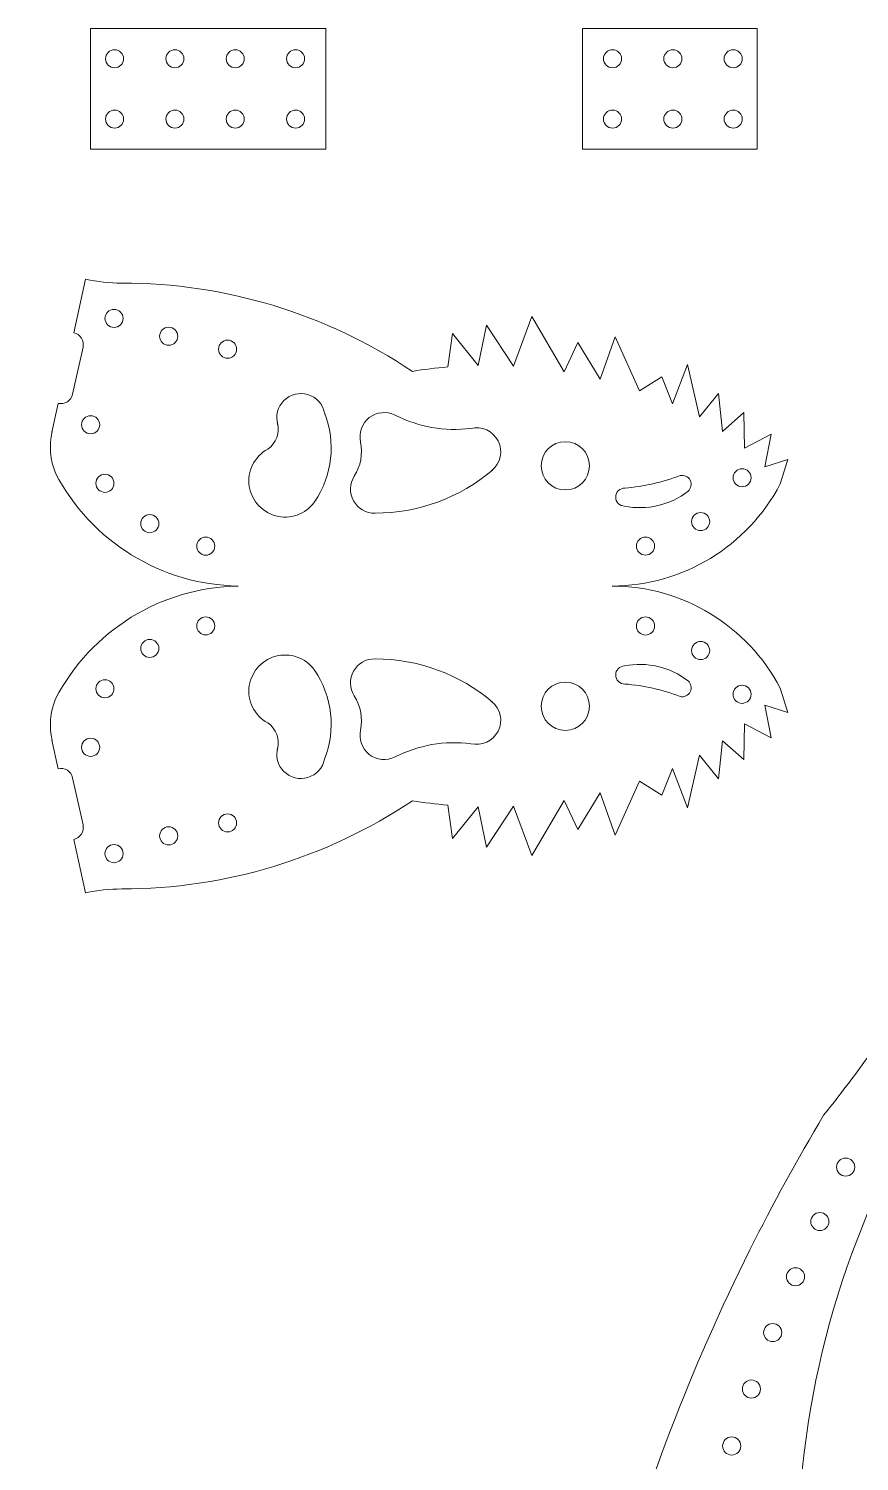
# Model space of a CAD drawing. Header units: millimetres. Extents: x -179 to 235, y -251 to 245.
# Drawn here: x -62.6 to 6.2, y 108 to 226.9 of the extents above; entities that cross this region are included whole.
import ezdxf

# ---------------------------------------------------------------- set-up
doc = ezdxf.new("R2010")
doc.units = ezdxf.units.MM
doc.header["$MEASUREMENT"] = 0
doc.layers.add('Layer 1', color=7, linetype='Continuous')

msp = doc.modelspace()

# ---------------------------------------------------------------- linework, layer by layer
at = {"layer": 'Layer 1', "lineweight": 9}
for points in [[(-38.0326, 226.8654), (-38.0326, 226.8654), (-57.5326, 226.8654), (-57.5326, 226.8654)], [(-57.5326, 226.8654), (-57.5326, 226.8654), (-57.5326, 216.8654), (-57.5326, 216.8654)], [(-38.0326, 216.8654), (-38.0326, 216.8654), (-38.0326, 226.8654), (-38.0326, 226.8654)], [(-16.7691, 226.8654), (-16.7691, 226.8654), (-2.2691, 226.8654), (-2.2691, 226.8654)], [(-16.7691, 216.8654), (-16.7691, 216.8654), (-16.7691, 226.8654), (-16.7691, 226.8654)], [(-2.2691, 226.8654), (-2.2691, 226.8654), (-2.2691, 216.8654), (-2.2691, 216.8654)], [(-57.5326, 216.8654), (-57.5326, 216.8654), (-38.0326, 216.8654), (-38.0326, 216.8654)], [(-2.2691, 216.8654), (-2.2691, 216.8654), (-16.7691, 216.8654), (-16.7691, 216.8654)], [(-30.8525, 198.4441), (-37.9742, 203.2187), (-46.3554, 205.7665), (-54.9295, 205.7631)], [(-27.9094, 198.8083), (-28.8948, 198.7246), (-29.8765, 198.6032), (-30.8525, 198.4441)], [(-60.7201, 193.4144), (-60.7201, 193.4144), (-60.1975, 195.7881), (-60.1975, 195.7881)], [(-38.9581, 187.6174), (-37.4847, 189.7951), (-37.1755, 192.5556), (-38.1329, 195.0044)], [(-42.8406, 191.9901), (-42.1258, 192.4722), (-41.8052, 193.3604), (-42.0486, 194.1875)], [(-32.2979, 194.8137), (-30.3576, 193.83), (-28.1695, 193.4467), (-26.0105, 193.7132)], [(-60.7112, 193.4548), (-60.9694, 192.3015), (-60.8693, 191.0975), (-60.4238, 190.0028)], [(-35.6698, 189.7524), (-35.1407, 190.5943), (-34.9525, 191.6057), (-35.144, 192.5815)], [(-33.9417, 186.6825), (-30.3777, 186.6825), (-26.9323, 187.9507), (-24.2201, 190.2627)], [(-60.4238, 190.0028), (-57.483, 184.338), (-51.6718, 180.7428), (-45.29, 180.6399)], [(-14.3057, 180.6399), (-8.448, 180.6567), (-3.0818, 183.9172), (-0.368, 189.1083)], [(-13.2431, 188.7649), (-11.677, 188.8936), (-10.1373, 189.2428), (-8.6689, 189.8023)], [(-13.2718, 187.2652), (-11.421, 186.8946), (-9.5018, 187.3463), (-8.0113, 188.5045)], [(-45.29, 180.6399), (-51.6718, 180.5371), (-57.483, 176.9419), (-60.4238, 171.2771)], [(-0.368, 172.1715), (-3.0818, 177.3627), (-8.448, 180.6232), (-14.3057, 180.6399)], [(-38.9581, 173.6625), (-37.4849, 171.4868), (-37.177, 168.723), (-38.1329, 166.2755)], [(-33.9417, 174.5974), (-30.3794, 174.598), (-26.9315, 173.3277), (-24.2201, 171.0172)], [(-13.2718, 174.0147), (-11.4221, 174.3856), (-9.5013, 173.9326), (-8.0113, 172.7754)], [(-13.2431, 172.515), (-11.6773, 172.3863), (-10.1371, 172.037), (-8.6689, 171.4776)], [(-60.7112, 167.8251), (-60.9694, 168.9779), (-60.869, 170.1828), (-60.4238, 171.2771)], [(-35.6698, 171.5275), (-35.1408, 170.6861), (-34.9528, 169.6738), (-35.144, 168.6984)], [(-42.8406, 169.2898), (-42.1261, 168.8086), (-41.8059, 167.9189), (-42.0486, 167.0924)], [(-60.7201, 167.8655), (-60.7201, 167.8655), (-60.1975, 165.4917), (-60.1975, 165.4917)], [(-32.2979, 166.4661), (-30.3585, 167.4498), (-28.1687, 167.8328), (-26.0105, 167.5667)], [(-54.9295, 155.5168), (-46.3554, 155.5134), (-37.9742, 158.0611), (-30.8525, 162.8358)], [(-30.8525, 162.8358), (-29.8765, 162.6767), (-28.8948, 162.5552), (-27.9094, 162.4716)], [(3.2268, 136.744), (6.4078, 140.7443), (9.3589, 144.9222), (12.0659, 149.2575)], [(3.2268, 136.744), (1.0519, 133.1088), (-0.9841, 129.3923), (-2.8767, 125.6024)], [(10.0696, 135.2898), (3.8399, 123.8008), (0.7452, 110.8739), (1.0967, 97.8094)], [(-2.8767, 125.6024), (-12.6363, 106.0591), (-18.4704, 84.7922), (-20.0492, 63.0046)]]:
    msp.add_open_spline(points, degree=3, dxfattribs=at)
for points, knots in [([(-54.7826, 224.3654), (-54.7826, 224.7796), (-55.1184, 225.1154), (-55.5326, 225.1154), (-55.5326, 225.1154), (-55.9468, 225.1154), (-56.2826, 224.7796), (-56.2826, 224.3654), (-56.2826, 224.3654), (-56.2826, 223.9512), (-55.9468, 223.6154), (-55.5326, 223.6154), (-55.5326, 223.6154), (-55.1184, 223.6154), (-54.7826, 223.9512), (-54.7826, 224.3654)], [0, 0, 0, 0, 0.2, 0.2, 0.2, 0.2, 0.4, 0.4, 0.4, 0.4, 0.6, 0.6, 0.6, 0.6, 1, 1, 1, 1]), ([(-49.7826, 224.3654), (-49.7826, 224.7796), (-50.1184, 225.1154), (-50.5326, 225.1154), (-50.5326, 225.1154), (-50.9468, 225.1154), (-51.2826, 224.7796), (-51.2826, 224.3654), (-51.2826, 224.3654), (-51.2826, 223.9512), (-50.9468, 223.6154), (-50.5326, 223.6154), (-50.5326, 223.6154), (-50.1184, 223.6154), (-49.7826, 223.9512), (-49.7826, 224.3654)], [0, 0, 0, 0, 0.2, 0.2, 0.2, 0.2, 0.4, 0.4, 0.4, 0.4, 0.6, 0.6, 0.6, 0.6, 1, 1, 1, 1]), ([(-44.7826, 224.3654), (-44.7826, 224.7796), (-45.1184, 225.1154), (-45.5326, 225.1154), (-45.5326, 225.1154), (-45.9468, 225.1154), (-46.2826, 224.7796), (-46.2826, 224.3654), (-46.2826, 224.3654), (-46.2826, 223.9512), (-45.9468, 223.6154), (-45.5326, 223.6154), (-45.5326, 223.6154), (-45.1184, 223.6154), (-44.7826, 223.9512), (-44.7826, 224.3654)], [0, 0, 0, 0, 0.2, 0.2, 0.2, 0.2, 0.4, 0.4, 0.4, 0.4, 0.6, 0.6, 0.6, 0.6, 1, 1, 1, 1]), ([(-39.7826, 224.3654), (-39.7826, 224.7796), (-40.1184, 225.1154), (-40.5326, 225.1154), (-40.5326, 225.1154), (-40.9468, 225.1154), (-41.2826, 224.7796), (-41.2826, 224.3654), (-41.2826, 224.3654), (-41.2826, 223.9512), (-40.9468, 223.6154), (-40.5326, 223.6154), (-40.5326, 223.6154), (-40.1184, 223.6154), (-39.7826, 223.9512), (-39.7826, 224.3654)], [0, 0, 0, 0, 0.2, 0.2, 0.2, 0.2, 0.4, 0.4, 0.4, 0.4, 0.6, 0.6, 0.6, 0.6, 1, 1, 1, 1]), ([(-13.5191, 224.3654), (-13.5191, 224.7796), (-13.8549, 225.1154), (-14.2691, 225.1154), (-14.2691, 225.1154), (-14.6833, 225.1154), (-15.0191, 224.7796), (-15.0191, 224.3654), (-15.0191, 224.3654), (-15.0191, 223.9512), (-14.6833, 223.6154), (-14.2691, 223.6154), (-14.2691, 223.6154), (-13.8549, 223.6154), (-13.5191, 223.9512), (-13.5191, 224.3654)], [0, 0, 0, 0, 0.2, 0.2, 0.2, 0.2, 0.4, 0.4, 0.4, 0.4, 0.6, 0.6, 0.6, 0.6, 1, 1, 1, 1]), ([(-8.5191, 224.3654), (-8.5191, 224.7796), (-8.8549, 225.1154), (-9.2691, 225.1154), (-9.2691, 225.1154), (-9.6833, 225.1154), (-10.0191, 224.7796), (-10.0191, 224.3654), (-10.0191, 224.3654), (-10.0191, 223.9512), (-9.6833, 223.6154), (-9.2691, 223.6154), (-9.2691, 223.6154), (-8.8549, 223.6154), (-8.5191, 223.9512), (-8.5191, 224.3654)], [0, 0, 0, 0, 0.2, 0.2, 0.2, 0.2, 0.4, 0.4, 0.4, 0.4, 0.6, 0.6, 0.6, 0.6, 1, 1, 1, 1]), ([(-3.5191, 224.3654), (-3.5191, 224.7796), (-3.8549, 225.1154), (-4.2691, 225.1154), (-4.2691, 225.1154), (-4.6833, 225.1154), (-5.0191, 224.7796), (-5.0191, 224.3654), (-5.0191, 224.3654), (-5.0191, 223.9512), (-4.6833, 223.6154), (-4.2691, 223.6154), (-4.2691, 223.6154), (-3.8549, 223.6154), (-3.5191, 223.9512), (-3.5191, 224.3654)], [0, 0, 0, 0, 0.2, 0.2, 0.2, 0.2, 0.4, 0.4, 0.4, 0.4, 0.6, 0.6, 0.6, 0.6, 1, 1, 1, 1]), ([(-54.7826, 219.3654), (-54.7826, 219.7796), (-55.1184, 220.1154), (-55.5326, 220.1154), (-55.5326, 220.1154), (-55.9468, 220.1154), (-56.2826, 219.7796), (-56.2826, 219.3654), (-56.2826, 219.3654), (-56.2826, 218.9512), (-55.9468, 218.6154), (-55.5326, 218.6154), (-55.5326, 218.6154), (-55.1184, 218.6154), (-54.7826, 218.9512), (-54.7826, 219.3654)], [0, 0, 0, 0, 0.2, 0.2, 0.2, 0.2, 0.4, 0.4, 0.4, 0.4, 0.6, 0.6, 0.6, 0.6, 1, 1, 1, 1]), ([(-49.7826, 219.3654), (-49.7826, 219.7796), (-50.1184, 220.1154), (-50.5326, 220.1154), (-50.5326, 220.1154), (-50.9468, 220.1154), (-51.2826, 219.7796), (-51.2826, 219.3654), (-51.2826, 219.3654), (-51.2826, 218.9512), (-50.9468, 218.6154), (-50.5326, 218.6154), (-50.5326, 218.6154), (-50.1184, 218.6154), (-49.7826, 218.9512), (-49.7826, 219.3654)], [0, 0, 0, 0, 0.2, 0.2, 0.2, 0.2, 0.4, 0.4, 0.4, 0.4, 0.6, 0.6, 0.6, 0.6, 1, 1, 1, 1]), ([(-44.7826, 219.3654), (-44.7826, 219.7796), (-45.1184, 220.1154), (-45.5326, 220.1154), (-45.5326, 220.1154), (-45.9468, 220.1154), (-46.2826, 219.7796), (-46.2826, 219.3654), (-46.2826, 219.3654), (-46.2826, 218.9512), (-45.9468, 218.6154), (-45.5326, 218.6154), (-45.5326, 218.6154), (-45.1184, 218.6154), (-44.7826, 218.9512), (-44.7826, 219.3654)], [0, 0, 0, 0, 0.2, 0.2, 0.2, 0.2, 0.4, 0.4, 0.4, 0.4, 0.6, 0.6, 0.6, 0.6, 1, 1, 1, 1]), ([(-39.7826, 219.3654), (-39.7826, 219.7796), (-40.1184, 220.1154), (-40.5326, 220.1154), (-40.5326, 220.1154), (-40.9468, 220.1154), (-41.2826, 219.7796), (-41.2826, 219.3654), (-41.2826, 219.3654), (-41.2826, 218.9512), (-40.9468, 218.6154), (-40.5326, 218.6154), (-40.5326, 218.6154), (-40.1184, 218.6154), (-39.7826, 218.9512), (-39.7826, 219.3654)], [0, 0, 0, 0, 0.2, 0.2, 0.2, 0.2, 0.4, 0.4, 0.4, 0.4, 0.6, 0.6, 0.6, 0.6, 1, 1, 1, 1]), ([(-13.5191, 219.3654), (-13.5191, 219.7796), (-13.8549, 220.1154), (-14.2691, 220.1154), (-14.2691, 220.1154), (-14.6833, 220.1154), (-15.0191, 219.7796), (-15.0191, 219.3654), (-15.0191, 219.3654), (-15.0191, 218.9512), (-14.6833, 218.6154), (-14.2691, 218.6154), (-14.2691, 218.6154), (-13.8549, 218.6154), (-13.5191, 218.9512), (-13.5191, 219.3654)], [0, 0, 0, 0, 0.2, 0.2, 0.2, 0.2, 0.4, 0.4, 0.4, 0.4, 0.6, 0.6, 0.6, 0.6, 1, 1, 1, 1]), ([(-8.5191, 219.3654), (-8.5191, 219.7796), (-8.8549, 220.1154), (-9.2691, 220.1154), (-9.2691, 220.1154), (-9.6833, 220.1154), (-10.0191, 219.7796), (-10.0191, 219.3654), (-10.0191, 219.3654), (-10.0191, 218.9512), (-9.6833, 218.6154), (-9.2691, 218.6154), (-9.2691, 218.6154), (-8.8549, 218.6154), (-8.5191, 218.9512), (-8.5191, 219.3654)], [0, 0, 0, 0, 0.2, 0.2, 0.2, 0.2, 0.4, 0.4, 0.4, 0.4, 0.6, 0.6, 0.6, 0.6, 1, 1, 1, 1]), ([(-3.5191, 219.3654), (-3.5191, 219.7796), (-3.8549, 220.1154), (-4.2691, 220.1154), (-4.2691, 220.1154), (-4.6833, 220.1154), (-5.0191, 219.7796), (-5.0191, 219.3654), (-5.0191, 219.3654), (-5.0191, 218.9512), (-4.6833, 218.6154), (-4.2691, 218.6154), (-4.2691, 218.6154), (-3.8549, 218.6154), (-3.5191, 218.9512), (-3.5191, 219.3654)], [0, 0, 0, 0, 0.2, 0.2, 0.2, 0.2, 0.4, 0.4, 0.4, 0.4, 0.6, 0.6, 0.6, 0.6, 1, 1, 1, 1]), ([(-58.9074, 201.6478), (-58.9074, 201.6478), (-57.932, 206.0783), (-57.932, 206.0783), (-57.932, 206.0783), (-56.9437, 205.876), (-55.9382, 205.7704), (-54.9295, 205.7631)], [0, 0, 0, 0, 0.33333333, 0.33333333, 0.33333333, 0.33333333, 1, 1, 1, 1]), ([(-54.8245, 202.8333), (-54.8245, 203.2475), (-55.1603, 203.5833), (-55.5745, 203.5833), (-55.5745, 203.5833), (-55.9888, 203.5833), (-56.3245, 203.2475), (-56.3245, 202.8333), (-56.3245, 202.8333), (-56.3245, 202.4191), (-55.9888, 202.0833), (-55.5745, 202.0833), (-55.5745, 202.0833), (-55.1603, 202.0833), (-54.8245, 202.4191), (-54.8245, 202.8333)], [0, 0, 0, 0, 0.2, 0.2, 0.2, 0.2, 0.4, 0.4, 0.4, 0.4, 0.6, 0.6, 0.6, 0.6, 1, 1, 1, 1]), ([(-50.2979, 201.3581), (-50.2979, 201.7723), (-50.6337, 202.1081), (-51.0479, 202.1081), (-51.0479, 202.1081), (-51.4621, 202.1081), (-51.7979, 201.7723), (-51.7979, 201.3581), (-51.7979, 201.3581), (-51.7979, 200.9439), (-51.4621, 200.6081), (-51.0479, 200.6081), (-51.0479, 200.6081), (-50.6337, 200.6081), (-50.2979, 200.9439), (-50.2979, 201.3581)], [0, 0, 0, 0, 0.2, 0.2, 0.2, 0.2, 0.4, 0.4, 0.4, 0.4, 0.6, 0.6, 0.6, 0.6, 1, 1, 1, 1]), ([(-27.9094, 198.8083), (-27.9094, 198.8083), (-27.5412, 201.5749), (-27.5412, 201.5749), (-27.5412, 201.5749), (-27.5412, 201.5749), (-25.4008, 198.9393), (-25.4008, 198.9393), (-25.4008, 198.9393), (-25.4008, 198.9393), (-24.715, 202.2859), (-24.715, 202.2859), (-24.715, 202.2859), (-24.715, 202.2859), (-22.4869, 198.8865), (-22.4869, 198.8865), (-22.4869, 198.8865), (-22.4869, 198.8865), (-20.9461, 202.9986), (-20.9461, 202.9986), (-20.9461, 202.9986), (-20.9461, 202.9986), (-18.2623, 198.4158), (-18.2623, 198.4158), (-18.2623, 198.4158), (-18.2623, 198.4158), (-17.157, 200.8311), (-17.157, 200.8311), (-17.157, 200.8311), (-17.157, 200.8311), (-15.2852, 197.7956), (-15.2852, 197.7956), (-15.2852, 197.7956), (-15.2852, 197.7956), (-14.0446, 201.2961), (-14.0446, 201.2961), (-14.0446, 201.2961), (-14.0446, 201.2961), (-12.0413, 196.8323), (-12.0413, 196.8323), (-12.0413, 196.8323), (-12.0413, 196.8323), (-10.1752, 197.9828), (-10.1752, 197.9828), (-10.1752, 197.9828), (-10.1752, 197.9828), (-9.2867, 195.7615), (-9.2867, 195.7615), (-9.2867, 195.7615), (-9.2867, 195.7615), (-8.0627, 199.0228), (-8.0627, 199.0228), (-8.0627, 199.0228), (-8.0627, 199.0228), (-7.0706, 194.6666), (-7.0706, 194.6666), (-7.0706, 194.6666), (-7.0706, 194.6666), (-5.4947, 196.6179), (-5.4947, 196.6179), (-5.4947, 196.6179), (-5.4947, 196.6179), (-5.1466, 193.4651), (-5.1466, 193.4651), (-5.1466, 193.4651), (-5.1466, 193.4651), (-3.3764, 195.0227), (-3.3764, 195.0227), (-3.3764, 195.0227), (-3.3764, 195.0227), (-3.3234, 192.0715), (-3.3234, 192.0715), (-3.3234, 192.0715), (-3.3234, 192.0715), (-1.1335, 193.2328), (-1.1335, 193.2328), (-1.1335, 193.2328), (-1.1335, 193.2328), (-1.6561, 190.5273), (-1.6561, 190.5273), (-1.6561, 190.5273), (-1.6561, 190.5273), (0.2456, 191.1315), (0.2456, 191.1315), (0.2456, 191.1315), (0.2456, 191.1315), (-0.368, 189.1083), (-0.368, 189.1083)], [0, 0, 0, 0, 0.04347826, 0.04347826, 0.04347826, 0.04347826, 0.08695652, 0.08695652, 0.08695652, 0.08695652, 0.13043478, 0.13043478, 0.13043478, 0.13043478, 0.17391304, 0.17391304, 0.17391304, 0.17391304, 0.2173913, 0.2173913, 0.2173913, 0.2173913, 0.26086957, 0.26086957, 0.26086957, 0.26086957, 0.30434783, 0.30434783, 0.30434783, 0.30434783, 0.34782609, 0.34782609, 0.34782609, 0.34782609, 0.39130435, 0.39130435, 0.39130435, 0.39130435, 0.43478261, 0.43478261, 0.43478261, 0.43478261, 0.47826087, 0.47826087, 0.47826087, 0.47826087, 0.52173913, 0.52173913, 0.52173913, 0.52173913, 0.56521739, 0.56521739, 0.56521739, 0.56521739, 0.60869565, 0.60869565, 0.60869565, 0.60869565, 0.65217391, 0.65217391, 0.65217391, 0.65217391, 0.69565217, 0.69565217, 0.69565217, 0.69565217, 0.73913043, 0.73913043, 0.73913043, 0.73913043, 0.7826087, 0.7826087, 0.7826087, 0.7826087, 0.82608696, 0.82608696, 0.82608696, 0.82608696, 0.86956522, 0.86956522, 0.86956522, 0.86956522, 0.91304348, 0.91304348, 0.91304348, 0.91304348, 1, 1, 1, 1]), ([(-60.1975, 195.7881), (-60.1975, 195.7881), (-60.1975, 195.7881), (-60.1975, 195.7881), (-60.1975, 195.7881), (-59.9383, 195.7312), (-59.6671, 195.7796), (-59.4436, 195.9227), (-59.4436, 195.9227), (-59.22, 196.0658), (-59.0628, 196.2905), (-59.0059, 196.5497), (-59.0059, 196.5497), (-59.0059, 196.5497), (-58.1458, 200.4562), (-58.1458, 200.4562), (-58.1458, 200.4562), (-58.0889, 200.7154), (-58.1373, 200.9866), (-58.2804, 201.2101), (-58.2804, 201.2101), (-58.4234, 201.4336), (-58.6482, 201.5909), (-58.9074, 201.6478), (-58.9074, 201.6478), (-58.9074, 201.6478), (-58.9074, 201.6478), (-58.9074, 201.6478)], [0, 0, 0, 0, 0.125, 0.125, 0.125, 0.125, 0.25, 0.25, 0.25, 0.25, 0.375, 0.375, 0.375, 0.375, 0.5, 0.5, 0.5, 0.5, 0.625, 0.625, 0.625, 0.625, 0.75, 0.75, 0.75, 0.75, 1, 1, 1, 1]), ([(-45.4149, 200.283), (-45.4149, 200.6972), (-45.7507, 201.033), (-46.1649, 201.033), (-46.1649, 201.033), (-46.5791, 201.033), (-46.9149, 200.6972), (-46.9149, 200.283), (-46.9149, 200.283), (-46.9149, 199.8688), (-46.5791, 199.533), (-46.1649, 199.533), (-46.1649, 199.533), (-45.7507, 199.533), (-45.4149, 199.8688), (-45.4149, 200.283)], [0, 0, 0, 0, 0.2, 0.2, 0.2, 0.2, 0.4, 0.4, 0.4, 0.4, 0.6, 0.6, 0.6, 0.6, 1, 1, 1, 1]), ([(-38.1329, 195.0044), (-38.2806, 195.7238), (-38.8106, 196.3043), (-39.5135, 196.5168), (-39.5135, 196.5168), (-40.2165, 196.7292), (-40.9793, 196.5393), (-41.5006, 196.0221), (-41.5006, 196.0221), (-42.022, 195.505), (-42.218, 194.7437), (-42.0111, 194.039)], [0, 0, 0, 0, 0.25, 0.25, 0.25, 0.25, 0.5, 0.5, 0.5, 0.5, 1, 1, 1, 1]), ([(-32.2836, 194.8065), (-32.9752, 195.1601), (-33.8089, 195.0812), (-34.4219, 194.6044), (-34.4219, 194.6044), (-35.035, 194.1275), (-35.3165, 193.3388), (-35.144, 192.5815)], [0, 0, 0, 0, 0.33333333, 0.33333333, 0.33333333, 0.33333333, 1, 1, 1, 1]), ([(-56.7662, 194.0145), (-56.7662, 194.4287), (-57.102, 194.7645), (-57.5162, 194.7645), (-57.5162, 194.7645), (-57.9304, 194.7645), (-58.2662, 194.4287), (-58.2662, 194.0145), (-58.2662, 194.0145), (-58.2662, 193.6002), (-57.9304, 193.2645), (-57.5162, 193.2645), (-57.5162, 193.2645), (-57.102, 193.2644), (-56.7662, 193.6002), (-56.7662, 194.0144)], [0, 0, 0, 0, 0.2, 0.2, 0.2, 0.2, 0.4, 0.4, 0.4, 0.4, 0.6, 0.6, 0.6, 0.6, 1, 1, 1, 1]), ([(-24.2576, 190.2308), (-23.5397, 190.8255), (-23.328, 191.8374), (-23.7471, 192.6701), (-23.7471, 192.6701), (-24.1662, 193.5028), (-25.1051, 193.9355), (-26.0105, 193.7132)], [0, 0, 0, 0, 0.33333333, 0.33333333, 0.33333333, 0.33333333, 1, 1, 1, 1]), ([(-16.1792, 190.6115), (-16.1792, 191.716), (-17.0747, 192.6115), (-18.1792, 192.6115), (-18.1792, 192.6115), (-19.2838, 192.6115), (-20.1792, 191.7161), (-20.1792, 190.6115), (-20.1792, 190.6115), (-20.1792, 189.5069), (-19.2838, 188.6115), (-18.1792, 188.6115), (-18.1792, 188.6115), (-17.0747, 188.6115), (-16.1792, 189.5069), (-16.1792, 190.6115)], [0, 0, 0, 0, 0.2, 0.2, 0.2, 0.2, 0.4, 0.4, 0.4, 0.4, 0.6, 0.6, 0.6, 0.6, 1, 1, 1, 1]), ([(-42.8406, 191.9901), (-43.9487, 191.3844), (-44.5589, 190.1497), (-44.3669, 188.9016), (-44.3669, 188.9016), (-44.1749, 187.6534), (-43.2219, 186.6592), (-41.983, 186.4145), (-41.983, 186.4145), (-40.7442, 186.1698), (-39.4847, 186.7271), (-38.8326, 187.8086)], [0, 0, 0, 0, 0.25, 0.25, 0.25, 0.25, 0.5, 0.5, 0.5, 0.5, 1, 1, 1, 1]), ([(-2.7813, 189.6195), (-2.7813, 190.0338), (-3.1171, 190.3695), (-3.5313, 190.3695), (-3.5313, 190.3695), (-3.9455, 190.3695), (-4.2813, 190.0338), (-4.2813, 189.6195), (-4.2813, 189.6195), (-4.2813, 189.2053), (-3.9455, 188.8695), (-3.5313, 188.8695), (-3.5313, 188.8695), (-3.1171, 188.8695), (-2.7813, 189.2053), (-2.7813, 189.6195)], [0, 0, 0, 0, 0.2, 0.2, 0.2, 0.2, 0.4, 0.4, 0.4, 0.4, 0.6, 0.6, 0.6, 0.6, 1, 1, 1, 1]), ([(-55.5797, 189.1573), (-55.5797, 189.5715), (-55.9155, 189.9073), (-56.3297, 189.9073), (-56.3297, 189.9073), (-56.7439, 189.9073), (-57.0797, 189.5715), (-57.0797, 189.1573), (-57.0797, 189.1573), (-57.0797, 188.743), (-56.7439, 188.4073), (-56.3297, 188.4073), (-56.3297, 188.4073), (-55.9155, 188.4073), (-55.5797, 188.743), (-55.5797, 189.1573)], [0, 0, 0, 0, 0.2, 0.2, 0.2, 0.2, 0.4, 0.4, 0.4, 0.4, 0.6, 0.6, 0.6, 0.6, 1, 1, 1, 1]), ([(-35.6698, 189.7524), (-36.0638, 189.1305), (-36.0842, 188.3425), (-35.7231, 187.701), (-35.7231, 187.701), (-35.362, 187.0595), (-34.6777, 186.6683), (-33.9417, 186.6825)], [0, 0, 0, 0, 0.33333333, 0.33333333, 0.33333333, 0.33333333, 1, 1, 1, 1]), ([(-8.0113, 188.5045), (-7.7517, 188.7299), (-7.6786, 189.1031), (-7.834, 189.4098), (-7.834, 189.4098), (-7.9894, 189.7166), (-8.3335, 189.8783), (-8.6689, 189.8023)], [0, 0, 0, 0, 0.33333333, 0.33333333, 0.33333333, 0.33333333, 1, 1, 1, 1]), ([(-13.2431, 188.7649), (-13.6572, 188.7728), (-13.9993, 188.4435), (-14.0072, 188.0294), (-14.0072, 188.0294), (-14.0151, 187.6153), (-13.6859, 187.2732), (-13.2718, 187.2652)], [0, 0, 0, 0, 0.33333333, 0.33333333, 0.33333333, 0.33333333, 1, 1, 1, 1]), ([(-51.8621, 185.8137), (-51.8621, 186.2279), (-52.1979, 186.5637), (-52.6121, 186.5637), (-52.6121, 186.5637), (-53.0263, 186.5637), (-53.3621, 186.2279), (-53.3621, 185.8137), (-53.3621, 185.8137), (-53.3621, 185.3995), (-53.0263, 185.0637), (-52.6121, 185.0637), (-52.6121, 185.0637), (-52.1979, 185.0637), (-51.8621, 185.3995), (-51.8621, 185.8137)], [0, 0, 0, 0, 0.2, 0.2, 0.2, 0.2, 0.4, 0.4, 0.4, 0.4, 0.6, 0.6, 0.6, 0.6, 1, 1, 1, 1]), ([(-6.2184, 185.9882), (-6.2184, 186.4024), (-6.5542, 186.7382), (-6.9684, 186.7382), (-6.9684, 186.7382), (-7.3826, 186.7382), (-7.7184, 186.4024), (-7.7184, 185.9882), (-7.7184, 185.9882), (-7.7184, 185.574), (-7.3826, 185.2382), (-6.9684, 185.2382), (-6.9684, 185.2382), (-6.5542, 185.2382), (-6.2184, 185.574), (-6.2184, 185.9882)], [0, 0, 0, 0, 0.2, 0.2, 0.2, 0.2, 0.4, 0.4, 0.4, 0.4, 0.6, 0.6, 0.6, 0.6, 1, 1, 1, 1]), ([(-47.2238, 183.9467), (-47.2238, 184.3609), (-47.5595, 184.6967), (-47.9738, 184.6967), (-47.9738, 184.6967), (-48.388, 184.6967), (-48.7238, 184.3609), (-48.7238, 183.9467), (-48.7238, 183.9467), (-48.7238, 183.5325), (-48.388, 183.1967), (-47.9738, 183.1967), (-47.9738, 183.1967), (-47.5595, 183.1967), (-47.2238, 183.5325), (-47.2238, 183.9467)], [0, 0, 0, 0, 0.2, 0.2, 0.2, 0.2, 0.4, 0.4, 0.4, 0.4, 0.6, 0.6, 0.6, 0.6, 1, 1, 1, 1]), ([(-10.7858, 183.9538), (-10.7858, 184.368), (-11.1216, 184.7038), (-11.5358, 184.7038), (-11.5358, 184.7038), (-11.95, 184.7038), (-12.2858, 184.368), (-12.2858, 183.9538), (-12.2858, 183.9538), (-12.2858, 183.5396), (-11.95, 183.2038), (-11.5358, 183.2038), (-11.5358, 183.2038), (-11.1216, 183.2038), (-10.7858, 183.5396), (-10.7858, 183.9538)], [0, 0, 0, 0, 0.2, 0.2, 0.2, 0.2, 0.4, 0.4, 0.4, 0.4, 0.6, 0.6, 0.6, 0.6, 1, 1, 1, 1]), ([(-47.2238, 177.3332), (-47.2238, 177.7474), (-47.5595, 178.0832), (-47.9738, 178.0832), (-47.9738, 178.0832), (-48.388, 178.0832), (-48.7238, 177.7474), (-48.7238, 177.3332), (-48.7238, 177.3332), (-48.7238, 176.919), (-48.388, 176.5832), (-47.9738, 176.5832), (-47.9738, 176.5832), (-47.5595, 176.5832), (-47.2238, 176.919), (-47.2238, 177.3332)], [0, 0, 0, 0, 0.2, 0.2, 0.2, 0.2, 0.4, 0.4, 0.4, 0.4, 0.6, 0.6, 0.6, 0.6, 1, 1, 1, 1]), ([(-10.7858, 177.3261), (-10.7858, 177.7403), (-11.1216, 178.0761), (-11.5358, 178.0761), (-11.5358, 178.0761), (-11.95, 178.0761), (-12.2858, 177.7403), (-12.2858, 177.3261), (-12.2858, 177.3261), (-12.2858, 176.9119), (-11.95, 176.5761), (-11.5358, 176.5761), (-11.5358, 176.5761), (-11.1216, 176.5761), (-10.7858, 176.9119), (-10.7858, 177.3261)], [0, 0, 0, 0, 0.2, 0.2, 0.2, 0.2, 0.4, 0.4, 0.4, 0.4, 0.6, 0.6, 0.6, 0.6, 1, 1, 1, 1]), ([(-51.8621, 175.4662), (-51.8621, 175.8804), (-52.1979, 176.2162), (-52.6121, 176.2162), (-52.6121, 176.2162), (-53.0263, 176.2162), (-53.3621, 175.8804), (-53.3621, 175.4662), (-53.3621, 175.4662), (-53.3621, 175.052), (-53.0263, 174.7162), (-52.6121, 174.7162), (-52.6121, 174.7162), (-52.1979, 174.7162), (-51.8621, 175.052), (-51.8621, 175.4662)], [0, 0, 0, 0, 0.2, 0.2, 0.2, 0.2, 0.4, 0.4, 0.4, 0.4, 0.6, 0.6, 0.6, 0.6, 1, 1, 1, 1]), ([(-6.2184, 175.2917), (-6.2184, 175.7059), (-6.5542, 176.0417), (-6.9684, 176.0417), (-6.9684, 176.0417), (-7.3826, 176.0417), (-7.7184, 175.7059), (-7.7184, 175.2917), (-7.7184, 175.2917), (-7.7184, 174.8775), (-7.3826, 174.5417), (-6.9684, 174.5417), (-6.9684, 174.5417), (-6.5542, 174.5417), (-6.2184, 174.8774), (-6.2184, 175.2917)], [0, 0, 0, 0, 0.2, 0.2, 0.2, 0.2, 0.4, 0.4, 0.4, 0.4, 0.6, 0.6, 0.6, 0.6, 1, 1, 1, 1]), ([(-38.8326, 173.4713), (-39.4847, 174.5528), (-40.7442, 175.1101), (-41.983, 174.8654), (-41.983, 174.8654), (-43.2219, 174.6207), (-44.1749, 173.6264), (-44.3669, 172.3783), (-44.3669, 172.3783), (-44.5589, 171.1302), (-43.9487, 169.8955), (-42.8406, 169.2898)], [0, 0, 0, 0, 0.25, 0.25, 0.25, 0.25, 0.5, 0.5, 0.5, 0.5, 1, 1, 1, 1]), ([(-33.9417, 174.5974), (-34.6777, 174.6116), (-35.362, 174.2203), (-35.7231, 173.5789), (-35.7231, 173.5789), (-36.0842, 172.9374), (-36.0638, 172.1494), (-35.6698, 171.5275)], [0, 0, 0, 0, 0.33333333, 0.33333333, 0.33333333, 0.33333333, 1, 1, 1, 1]), ([(-13.2718, 174.0147), (-13.6859, 174.0067), (-14.0151, 173.6646), (-14.0072, 173.2505), (-14.0072, 173.2505), (-13.9993, 172.8364), (-13.6572, 172.5071), (-13.2431, 172.515)], [0, 0, 0, 0, 0.33333333, 0.33333333, 0.33333333, 0.33333333, 1, 1, 1, 1]), ([(-55.5797, 172.1226), (-55.5797, 172.5368), (-55.9155, 172.8726), (-56.3297, 172.8726), (-56.3297, 172.8726), (-56.7439, 172.8726), (-57.0797, 172.5368), (-57.0797, 172.1226), (-57.0797, 172.1226), (-57.0797, 171.7084), (-56.7439, 171.3726), (-56.3297, 171.3726), (-56.3297, 171.3726), (-55.9155, 171.3726), (-55.5797, 171.7084), (-55.5797, 172.1226)], [0, 0, 0, 0, 0.2, 0.2, 0.2, 0.2, 0.4, 0.4, 0.4, 0.4, 0.6, 0.6, 0.6, 0.6, 1, 1, 1, 1]), ([(-16.1792, 170.6684), (-16.1792, 171.773), (-17.0747, 172.6684), (-18.1792, 172.6684), (-18.1792, 172.6684), (-19.2838, 172.6684), (-20.1792, 171.773), (-20.1792, 170.6684), (-20.1792, 170.6684), (-20.1792, 169.5638), (-19.2838, 168.6684), (-18.1792, 168.6684), (-18.1792, 168.6684), (-17.0747, 168.6684), (-16.1792, 169.5638), (-16.1792, 170.6684)], [0, 0, 0, 0, 0.2, 0.2, 0.2, 0.2, 0.4, 0.4, 0.4, 0.4, 0.6, 0.6, 0.6, 0.6, 1, 1, 1, 1]), ([(-8.6689, 171.4776), (-8.3335, 171.4016), (-7.9894, 171.5633), (-7.834, 171.8701), (-7.834, 171.8701), (-7.6786, 172.1768), (-7.7517, 172.55), (-8.0113, 172.7754)], [0, 0, 0, 0, 0.33333333, 0.33333333, 0.33333333, 0.33333333, 1, 1, 1, 1]), ([(-2.7813, 171.6603), (-2.7813, 172.0746), (-3.1171, 172.4103), (-3.5313, 172.4103), (-3.5313, 172.4103), (-3.9455, 172.4103), (-4.2813, 172.0746), (-4.2813, 171.6603), (-4.2813, 171.6603), (-4.2813, 171.2461), (-3.9455, 170.9103), (-3.5313, 170.9103), (-3.5313, 170.9103), (-3.1171, 170.9103), (-2.7813, 171.2461), (-2.7813, 171.6603)], [0, 0, 0, 0, 0.2, 0.2, 0.2, 0.2, 0.4, 0.4, 0.4, 0.4, 0.6, 0.6, 0.6, 0.6, 1, 1, 1, 1]), ([(-27.9094, 162.4716), (-27.9094, 162.4716), (-27.5412, 159.705), (-27.5412, 159.705), (-27.5412, 159.705), (-27.5412, 159.705), (-25.4008, 162.3406), (-25.4008, 162.3406), (-25.4008, 162.3406), (-25.4008, 162.3406), (-24.715, 158.994), (-24.715, 158.994), (-24.715, 158.994), (-24.715, 158.994), (-22.4869, 162.3934), (-22.4869, 162.3934), (-22.4869, 162.3934), (-22.4869, 162.3934), (-20.9461, 158.2813), (-20.9461, 158.2813), (-20.9461, 158.2813), (-20.9461, 158.2813), (-18.2623, 162.8641), (-18.2623, 162.8641), (-18.2623, 162.8641), (-18.2623, 162.8641), (-17.157, 160.4488), (-17.157, 160.4488), (-17.157, 160.4488), (-17.157, 160.4488), (-15.2852, 163.4843), (-15.2852, 163.4843), (-15.2852, 163.4843), (-15.2852, 163.4843), (-14.0446, 159.9838), (-14.0446, 159.9838), (-14.0446, 159.9838), (-14.0446, 159.9838), (-12.0413, 164.4475), (-12.0413, 164.4475), (-12.0413, 164.4475), (-12.0413, 164.4475), (-10.1752, 163.2971), (-10.1752, 163.2971), (-10.1752, 163.2971), (-10.1752, 163.2971), (-9.2867, 165.5184), (-9.2867, 165.5184), (-9.2867, 165.5184), (-9.2867, 165.5184), (-8.0627, 162.2571), (-8.0627, 162.2571), (-8.0627, 162.2571), (-8.0627, 162.2571), (-7.0706, 166.6133), (-7.0706, 166.6133), (-7.0706, 166.6133), (-7.0706, 166.6133), (-5.4947, 164.662), (-5.4947, 164.662), (-5.4947, 164.662), (-5.4947, 164.662), (-5.1466, 167.8148), (-5.1466, 167.8148), (-5.1466, 167.8148), (-5.1466, 167.8148), (-3.3764, 166.2572), (-3.3764, 166.2572), (-3.3764, 166.2572), (-3.3764, 166.2572), (-3.3234, 169.2083), (-3.3234, 169.2083), (-3.3234, 169.2083), (-3.3234, 169.2083), (-1.1335, 168.0471), (-1.1335, 168.0471), (-1.1335, 168.0471), (-1.1335, 168.0471), (-1.6561, 170.7526), (-1.6561, 170.7526), (-1.6561, 170.7526), (-1.6561, 170.7526), (0.2456, 170.1484), (0.2456, 170.1484), (0.2456, 170.1484), (0.2456, 170.1484), (-0.368, 172.1715), (-0.368, 172.1715)], [0, 0, 0, 0, 0.04347826, 0.04347826, 0.04347826, 0.04347826, 0.08695652, 0.08695652, 0.08695652, 0.08695652, 0.13043478, 0.13043478, 0.13043478, 0.13043478, 0.17391304, 0.17391304, 0.17391304, 0.17391304, 0.2173913, 0.2173913, 0.2173913, 0.2173913, 0.26086957, 0.26086957, 0.26086957, 0.26086957, 0.30434783, 0.30434783, 0.30434783, 0.30434783, 0.34782609, 0.34782609, 0.34782609, 0.34782609, 0.39130435, 0.39130435, 0.39130435, 0.39130435, 0.43478261, 0.43478261, 0.43478261, 0.43478261, 0.47826087, 0.47826087, 0.47826087, 0.47826087, 0.52173913, 0.52173913, 0.52173913, 0.52173913, 0.56521739, 0.56521739, 0.56521739, 0.56521739, 0.60869565, 0.60869565, 0.60869565, 0.60869565, 0.65217391, 0.65217391, 0.65217391, 0.65217391, 0.69565217, 0.69565217, 0.69565217, 0.69565217, 0.73913043, 0.73913043, 0.73913043, 0.73913043, 0.7826087, 0.7826087, 0.7826087, 0.7826087, 0.82608696, 0.82608696, 0.82608696, 0.82608696, 0.86956522, 0.86956522, 0.86956522, 0.86956522, 0.91304348, 0.91304348, 0.91304348, 0.91304348, 1, 1, 1, 1]), ([(-26.0105, 167.5667), (-25.1051, 167.3444), (-24.1662, 167.7771), (-23.7471, 168.6098), (-23.7471, 168.6098), (-23.328, 169.4425), (-23.5397, 170.4543), (-24.2576, 171.0491)], [0, 0, 0, 0, 0.33333333, 0.33333333, 0.33333333, 0.33333333, 1, 1, 1, 1]), ([(-56.7662, 167.2654), (-56.7662, 167.6797), (-57.102, 168.0154), (-57.5162, 168.0154), (-57.5162, 168.0154), (-57.9304, 168.0154), (-58.2662, 167.6797), (-58.2662, 167.2654), (-58.2662, 167.2654), (-58.2662, 166.8512), (-57.9304, 166.5154), (-57.5162, 166.5154), (-57.5162, 166.5154), (-57.102, 166.5154), (-56.7662, 166.8512), (-56.7662, 167.2654)], [0, 0, 0, 0, 0.2, 0.2, 0.2, 0.2, 0.4, 0.4, 0.4, 0.4, 0.6, 0.6, 0.6, 0.6, 1, 1, 1, 1]), ([(-35.144, 168.6984), (-35.3165, 167.9411), (-35.035, 167.1524), (-34.4219, 166.6755), (-34.4219, 166.6755), (-33.8089, 166.1986), (-32.9752, 166.1198), (-32.2836, 166.4734)], [0, 0, 0, 0, 0.33333333, 0.33333333, 0.33333333, 0.33333333, 1, 1, 1, 1]), ([(-42.0111, 167.2408), (-42.218, 166.5362), (-42.022, 165.7749), (-41.5006, 165.2578), (-41.5006, 165.2578), (-40.9793, 164.7406), (-40.2165, 164.5507), (-39.5135, 164.7631), (-39.5135, 164.7631), (-38.8106, 164.9755), (-38.2806, 165.5561), (-38.1329, 166.2755)], [0, 0, 0, 0, 0.25, 0.25, 0.25, 0.25, 0.5, 0.5, 0.5, 0.5, 1, 1, 1, 1]), ([(-60.1975, 165.4917), (-60.1975, 165.4917), (-60.1975, 165.4917), (-60.1975, 165.4917), (-60.1975, 165.4917), (-59.9387, 165.5489), (-59.6678, 165.5009), (-59.4444, 165.3583), (-59.4444, 165.3583), (-59.2209, 165.2157), (-59.063, 164.989), (-59.0059, 164.7302), (-59.0059, 164.7302), (-59.0059, 164.7302), (-58.1458, 160.8237), (-58.1458, 160.8237), (-58.1458, 160.8237), (-58.0887, 160.5649), (-58.1367, 160.294), (-58.2792, 160.0706), (-58.2792, 160.0706), (-58.4218, 159.8471), (-58.6486, 159.6892), (-58.9074, 159.6321), (-58.9074, 159.6321), (-58.9074, 159.6321), (-58.9074, 159.6321), (-58.9074, 159.6321)], [0, 0, 0, 0, 0.125, 0.125, 0.125, 0.125, 0.25, 0.25, 0.25, 0.25, 0.375, 0.375, 0.375, 0.375, 0.5, 0.5, 0.5, 0.5, 0.625, 0.625, 0.625, 0.625, 0.75, 0.75, 0.75, 0.75, 1, 1, 1, 1]), ([(-45.4149, 160.9969), (-45.4149, 161.4111), (-45.7507, 161.7469), (-46.1649, 161.7469), (-46.1649, 161.7469), (-46.5791, 161.7469), (-46.9149, 161.4111), (-46.9149, 160.9969), (-46.9149, 160.9969), (-46.9149, 160.5827), (-46.5791, 160.2469), (-46.1649, 160.2469), (-46.1649, 160.2469), (-45.7507, 160.2469), (-45.4149, 160.5827), (-45.4149, 160.9969)], [0, 0, 0, 0, 0.2, 0.2, 0.2, 0.2, 0.4, 0.4, 0.4, 0.4, 0.6, 0.6, 0.6, 0.6, 1, 1, 1, 1]), ([(-50.2979, 159.9218), (-50.2979, 160.336), (-50.6337, 160.6718), (-51.0479, 160.6718), (-51.0479, 160.6718), (-51.4621, 160.6718), (-51.7979, 160.336), (-51.7979, 159.9218), (-51.7979, 159.9218), (-51.7979, 159.5076), (-51.4621, 159.1718), (-51.0479, 159.1718), (-51.0479, 159.1718), (-50.6337, 159.1718), (-50.2979, 159.5076), (-50.2979, 159.9218)], [0, 0, 0, 0, 0.2, 0.2, 0.2, 0.2, 0.4, 0.4, 0.4, 0.4, 0.6, 0.6, 0.6, 0.6, 1, 1, 1, 1]), ([(-58.9074, 159.6321), (-58.9074, 159.6321), (-57.932, 155.2016), (-57.932, 155.2016), (-57.932, 155.2016), (-56.9438, 155.4039), (-55.9381, 155.5094), (-54.9295, 155.5168)], [0, 0, 0, 0, 0.33333333, 0.33333333, 0.33333333, 0.33333333, 1, 1, 1, 1]), ([(-54.8245, 158.4466), (-54.8245, 158.8608), (-55.1603, 159.1966), (-55.5745, 159.1966), (-55.5745, 159.1966), (-55.9888, 159.1966), (-56.3245, 158.8608), (-56.3245, 158.4466), (-56.3245, 158.4466), (-56.3245, 158.0324), (-55.9888, 157.6966), (-55.5745, 157.6966), (-55.5745, 157.6966), (-55.1603, 157.6966), (-54.8245, 158.0324), (-54.8245, 158.4466)], [0, 0, 0, 0, 0.2, 0.2, 0.2, 0.2, 0.4, 0.4, 0.4, 0.4, 0.6, 0.6, 0.6, 0.6, 1, 1, 1, 1]), ([(5.8009, 132.4488), (5.8009, 132.863), (5.4651, 133.1988), (5.0509, 133.1988), (5.0509, 133.1988), (4.6366, 133.1988), (4.3009, 132.863), (4.3009, 132.4488), (4.3009, 132.4488), (4.3009, 132.0346), (4.6366, 131.6988), (5.0509, 131.6988), (5.0509, 131.6988), (5.4651, 131.6988), (5.8009, 132.0346), (5.8009, 132.4488)], [0, 0, 0, 0, 0.2, 0.2, 0.2, 0.2, 0.4, 0.4, 0.4, 0.4, 0.6, 0.6, 0.6, 0.6, 1, 1, 1, 1]), ([(3.6606, 127.93), (3.6606, 128.3442), (3.3248, 128.68), (2.9106, 128.68), (2.9106, 128.68), (2.4964, 128.68), (2.1606, 128.3442), (2.1606, 127.93), (2.1606, 127.93), (2.1606, 127.5158), (2.4964, 127.18), (2.9106, 127.18), (2.9106, 127.18), (3.3248, 127.18), (3.6606, 127.5158), (3.6606, 127.93)], [0, 0, 0, 0, 0.2, 0.2, 0.2, 0.2, 0.4, 0.4, 0.4, 0.4, 0.6, 0.6, 0.6, 0.6, 1, 1, 1, 1]), ([(-170.1051, 21.0004), (-170.1051, 21.0004), (-108.8039, -14.3919), (-108.8039, -14.3919), (-108.8039, -14.3919), (-108.8039, -14.3919), (-47.5026, 21.0004), (-47.5026, 21.0004), (-47.5026, 21.0004), (-47.5026, 21.0004), (-47.5026, 91.785), (-47.5026, 91.785), (-47.5026, 91.785), (-47.5026, 91.785), (-108.8039, 127.1773), (-108.8039, 127.1773), (-108.8039, 127.1773), (-108.8039, 127.1773), (-170.1051, 91.785), (-170.1051, 91.785), (-170.1051, 91.785), (-170.1051, 91.785), (-170.1051, 21.0004), (-170.1051, 21.0004)], [0, 0, 0, 0, 0.14285714, 0.14285714, 0.14285714, 0.14285714, 0.28571429, 0.28571429, 0.28571429, 0.28571429, 0.42857143, 0.42857143, 0.42857143, 0.42857143, 0.57142857, 0.57142857, 0.57142857, 0.57142857, 0.71428571, 0.71428571, 0.71428571, 0.71428571, 1, 1, 1, 1]), ([(1.6445, 123.3545), (1.6445, 123.7687), (1.3087, 124.1045), (0.8945, 124.1045), (0.8945, 124.1045), (0.4803, 124.1045), (0.1445, 123.7687), (0.1445, 123.3545), (0.1445, 123.3545), (0.1445, 122.9403), (0.4803, 122.6045), (0.8945, 122.6045), (0.8945, 122.6045), (1.3087, 122.6045), (1.6445, 122.9403), (1.6445, 123.3545)], [0, 0, 0, 0, 0.2, 0.2, 0.2, 0.2, 0.4, 0.4, 0.4, 0.4, 0.6, 0.6, 0.6, 0.6, 1, 1, 1, 1]), ([(-0.2458, 118.7256), (-0.2458, 119.1398), (-0.5816, 119.4756), (-0.9958, 119.4756), (-0.9958, 119.4756), (-1.41, 119.4756), (-1.7458, 119.1398), (-1.7458, 118.7256), (-1.7458, 118.7256), (-1.7458, 118.3114), (-1.41, 117.9756), (-0.9958, 117.9756), (-0.9958, 117.9756), (-0.5816, 117.9756), (-0.2458, 118.3114), (-0.2458, 118.7256)], [0, 0, 0, 0, 0.2, 0.2, 0.2, 0.2, 0.4, 0.4, 0.4, 0.4, 0.6, 0.6, 0.6, 0.6, 1, 1, 1, 1]), ([(-2.009, 114.0468), (-2.009, 114.461), (-2.3448, 114.7968), (-2.759, 114.7968), (-2.759, 114.7968), (-3.1732, 114.7968), (-3.509, 114.461), (-3.509, 114.0468), (-3.509, 114.0468), (-3.509, 113.6326), (-3.1732, 113.2968), (-2.759, 113.2968), (-2.759, 113.2968), (-2.3448, 113.2968), (-2.009, 113.6326), (-2.009, 114.0468)], [0, 0, 0, 0, 0.2, 0.2, 0.2, 0.2, 0.4, 0.4, 0.4, 0.4, 0.6, 0.6, 0.6, 0.6, 1, 1, 1, 1]), ([(-3.6437, 109.3216), (-3.6437, 109.7358), (-3.9795, 110.0716), (-4.3937, 110.0716), (-4.3937, 110.0716), (-4.808, 110.0716), (-5.1437, 109.7358), (-5.1437, 109.3216), (-5.1437, 109.3216), (-5.1437, 108.9074), (-4.808, 108.5716), (-4.3937, 108.5716), (-4.3937, 108.5716), (-3.9795, 108.5716), (-3.6437, 108.9074), (-3.6437, 109.3216)], [0, 0, 0, 0, 0.2, 0.2, 0.2, 0.2, 0.4, 0.4, 0.4, 0.4, 0.6, 0.6, 0.6, 0.6, 1, 1, 1, 1])]:
    msp.add_open_spline(points, degree=3, knots=knots, dxfattribs=at)

doc.saveas('drawing.dxf')
